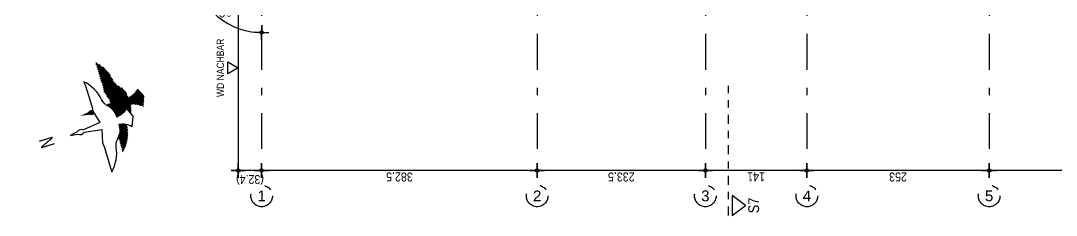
# Model space of a CAD drawing. Header units: millimetres. Extents: x 2724 to 2789, y 1496 to 1607.
# Drawn here: x 2753.16 to 2767.54, y 1519.03 to 1521.74 of the extents above; entities that cross this region are included whole.
import ezdxf
from ezdxf.enums import TextEntityAlignment as Align

# ---------------------------------------------------------------- set-up
doc = ezdxf.new("R2010")
doc.units = ezdxf.units.MM
for name, pattern in [('DASHDOT', [1, 0.5, -0.25, 0, -0.25]), ('STRICHPUNKT', [1, 0.5, -0.25, 0, -0.25]), ('STRICHPUNKTX2', [2, 1, -0.5, 0, -0.5])]:
    doc.linetypes.add(name, pattern=pattern)
for name, color, linetype in [('01-SCH-G00-L02-M0', 8, 'STRICHPUNKTX2'), ('02-ANS-G00-L02-M0', 8, 'Continuous'), ('02-AXO-G00-L02-M0', 8, 'STRICHPUNKT'), ('02-DIM-G00-L02-ACHSEN', 8, 'Continuous'), ('07-TXT---------M0', 8, 'Continuous')]:
    doc.layers.add(name, color=color, linetype=linetype)
doc.styles.add('ARIAL', font='arial.ttf', dxfattribs={"width": 0.85})
doc.styles.add('NORM7', font='norm.shx', dxfattribs={"width": 0.65})
doc.styles.get("Standard").update_dxf_attribs({"font": 'arial.ttf'})
doc.dimstyles.new('pp chromy&schneider', dxfattribs={"dimscale": 0.005, "dimtxt": 25, "dimasz": 10, "dimexe": 0, "dimexo": 0, "dimgap": 5, "dimtad": 1, "dimdec": 1, "dimlfac": 100, "dimrnd": 0.1, "dimzin": 9, "dimdsep": 46, "dimtxsty": 'ARIAL', "dimblk": 'c&s kote', "dimcen": 0, "dimse1": 1, "dimse2": 1, "dimclrd": 8, "dimclrt": 8, "dimadec": 0, "dimazin": 0, "dimtfac": 0.75, "dimtdec": 1, "dimtix": 1, "dimtmove": 2, "dimatfit": 0, "dimldrblk": 'NONE', "dimfxl": 1, "dimtolj": 1, "dimlwd": -1, "dimarcsym": 0})

# ---------------------------------------------------------------- blocks, each defined once
blk = doc.blocks.new('*X39')
at = {"color": 0}
for p, q in [((18.51, 8.999), (18.515, 9.005)), ((18.516, 8.97), (18.528, 8.982)), ((18.522, 8.94), (18.54, 8.959)), ((18.527, 8.911), (18.553, 8.936)), ((18.533, 8.881), (18.566, 8.914)), ((18.536, 8.778), (18.606, 8.848)), ((18.539, 8.852), (18.578, 8.891)), ((18.539, 8.816), (18.591, 8.868)), ((18.542, 8.749), (18.626, 8.833)), ((18.554, 8.725), (18.642, 8.813)), ((18.569, 8.705), (18.654, 8.79)), ((18.655, 8.755), (18.661, 8.762)), ((18.848, 7.817), (19.741, 8.71)), ((18.854, 7.788), (19.803, 8.737)), ((18.858, 7.756), (19.838, 8.736)), ((18.637, 7.995), (19.145, 8.503)), ((18.653, 7.799), (19.461, 8.607)), ((18.656, 7.979), (19.192, 8.515)), ((18.677, 7.964), (19.24, 8.528)), ((18.688, 7.799), (19.517, 8.628)), ((18.699, 7.951), (19.293, 8.545)), ((18.721, 7.938), (19.349, 8.566)), ((18.725, 7.801), (19.573, 8.648)), ((18.745, 7.926), (19.405, 8.587)), ((18.767, 7.807), (19.629, 8.669)), ((18.814, 7.819), (19.685, 8.69)), ((19.436, 8.299), (19.802, 8.665)), ((19.535, 8.363), (19.738, 8.566)), ((18.539, 8.109), (18.629, 8.199)), ((18.553, 8.088), (18.832, 8.367)), ((18.568, 8.067), (18.845, 8.344)), ((18.583, 8.048), (18.857, 8.321)), ((18.6, 8.029), (18.917, 8.345)), ((18.618, 8.011), (19.038, 8.431)), ((18.742, 8.312), (18.82, 8.39)), ((18.785, 8.391), (18.808, 8.413)), ((17.667, 7.945), (17.679, 7.956)), ((17.691, 7.933), (17.73, 7.972)), ((17.716, 7.923), (17.782, 7.989)), ((17.741, 7.913), (17.838, 8.01)), ((17.767, 7.903), (17.894, 8.03)), ((17.794, 7.894), (17.95, 8.051)), ((17.821, 7.886), (18.006, 8.071)), ((17.849, 7.879), (18.041, 8.071)), ((17.877, 7.872), (18.069, 8.063)), ((17.907, 7.866), (18.097, 8.057)), ((17.937, 7.861), (18.128, 8.052)), ((17.968, 7.857), (18.161, 8.049)), ((18, 7.853), (18.196, 8.049)), ((18.033, 7.851), (18.234, 8.052)), ((18.068, 7.85), (18.276, 8.059)), ((18.103, 7.85), (18.325, 8.072)), ((18.14, 7.852), (18.35, 8.061)), ((18.179, 7.855), (18.355, 8.031)), ((18.219, 7.86), (18.358, 7.999)), ((18.262, 7.867), (18.359, 7.965)), ((18.304, 7.875), (18.358, 7.928)), ((18.526, 8.132), (18.55, 8.155)), ((19.037, 7.9), (19.293, 8.156)), ((19.107, 7.935), (19.256, 8.084)), ((18.342, 7.877), (18.352, 7.887)), ((18.82, 7.506), (19.097, 7.783)), ((18.829, 7.55), (19.08, 7.802)), ((18.845, 7.602), (19.064, 7.821)), ((18.854, 7.646), (19.05, 7.842)), ((18.854, 7.505), (19.114, 7.765)), ((18.858, 7.686), (19.036, 7.864)), ((18.859, 7.722), (19.023, 7.886)), ((18.889, 7.504), (19.133, 7.748)), ((18.923, 7.503), (19.152, 7.732)), ((18.957, 7.502), (19.173, 7.717)), ((18.992, 7.501), (19.194, 7.703)), ((19.026, 7.5), (19.216, 7.69)), ((19.061, 7.499), (19.24, 7.679))]:
    blk.add_line(p, q, dxfattribs=at)
blk = doc.blocks.new('nordente')
blk.add_line((-0.464, -0.529), (-0.461, -0.54))
blk.add_lwpolyline([(0.89, 0.003), (0.671, 0.036, 0.372109), (0.492, 0.036), (-0.006, 0.104), (0.091, 0.466), (0.077, 0.605), (0.077, 1.193), (0.084, 1.315, 0.167923), (-0.239, 0.696, -0.165355), (-0.351, 0.48, 0.21005), (-0.504, 0.107, -0.179114), (-0.831, 0.271), (-0.938, 0.003), (-0.831, -0.265, -0.179114), (-0.504, -0.102, 0.21005), (-0.351, -0.474, -0.165355), (-0.239, -0.69, 0.167923), (0.084, -1.309), (0.077, -1.188), (0.077, -0.599), (0.091, -0.46), (-0.006, -0.098), (0.492, -0.031, 0.372109), (0.671, -0.031)], format="xyb", close=True)
at = {"xscale": 1.124999999999997, "yscale": 1.124999999999997, "zscale": 1.124999999999997, "rotation": 249.7859252661306}
blk.add_blockref('*X39', (-1.902, 22.615), dxfattribs=at)
at = {"style": 'NORM7', "width": 0.75}
blk.add_text('N', height=0.394, rotation=270, dxfattribs=at).set_placement((1.368, 0.003), align=Align.CENTER)
blk = doc.blocks.new('schnittführung')
at = {"color": 4, "linetype": 'DASHDOT', "ltscale": 0.25}
blk.add_line((0.237, -0.138), (0.237, 1.662), dxfattribs=at)
blk.add_line((0.237, -0.138), (0.237, 1.662), dxfattribs=at)
blk.add_line((0.237, -0.138), (0.237, 1.662), dxfattribs=at)
at = {"color": 4}
blk.add_lwpolyline([(0.187, 0.138), (0.187, -0.138), (0, 0)], close=True, dxfattribs=at)
at = {"layer": '07-TXT---------M0', "color": 9, "style": 'ARIAL', "text_generation_flag": 6, "width": 0.85}
blk.add_attdef('SCHNITT', text='', height=0.15, rotation=270, dxfattribs=at).set_placement((-0.037, 0), align=Align.CENTER)
blk = doc.blocks.new('c&s kote')
at = {"color": 8}
for p, q in [((0, -2), (0, 2)), ((0, 2), (0, -2)), ((-2, 0), (2, 0)), ((2, 0), (-2, 0))]:
    blk.add_line(p, q, dxfattribs=at)
blk.add_circle((0, 0), 0.5, dxfattribs=at)
blk = doc.blocks.new('*D2280')
at = {"layer": '02-DIM-G00-L02-ACHSEN', "color": 8, "transparency": 16777216}
blk.add_arc((2784.673, 1551.914), 0.378, 7.5792, 82.4208, dxfattribs=at)
at = {"layer": 'Defpoints', "color": 0, "transparency": 16777216}
for p in [(2784.673, 1554.378), (2785.001, 1552.103), (2753.384, 1551.914), (2787.073, 1551.914), (2784.673, 1519.45)]:
    blk.add_point(p, dxfattribs=at)
at = {"layer": '02-DIM-G00-L02-ACHSEN', "color": 8, "transparency": 16777216, "xscale": 0.05, "yscale": 0.05, "zscale": 0.05}
for p, rotation in [((2784.673, 1552.292), 176.2103799032496), ((2785.051, 1551.914), 273.7896200980838)]:
    blk.add_blockref('c&s kote', p, dxfattribs=dict(at, rotation=rotation))
at = {"layer": '02-DIM-G00-L02-ACHSEN', "color": 8, "transparency": 16777216, "insert": (2785.003, 1552.244), "char_height": 0.125, "attachment_point": 5, "rotation": 315, "style": 'ARIAL'}
blk.add_mtext('\\A1;90.00°', dxfattribs=at)
blk = doc.blocks.new('_None')
blk = doc.blocks.new('*D2286')
at = {"layer": '02-DIM-G00-L02-ACHSEN', "color": 8, "transparency": 16777216}
blk.add_line((2769.743, 1519.654), (2766.653, 1519.654), dxfattribs=at)
at = {"layer": 'Defpoints', "color": 0, "transparency": 16777216}
for p in [(2766.603, 1519.654), (2766.603, 1519.45), (2769.793, 1519.45)]:
    blk.add_point(p, dxfattribs=at)
at = {"layer": '02-DIM-G00-L02-ACHSEN', "color": 8, "transparency": 16777216, "xscale": 0.05, "yscale": 0.05, "zscale": 0.05, "rotation": 180}
blk.add_blockref('c&s kote', (2766.603, 1519.654), dxfattribs=at)
at = {"layer": '02-DIM-G00-L02-ACHSEN', "color": 8, "transparency": 16777216, "xscale": 0.05, "yscale": 0.05, "zscale": 0.05}
blk.add_blockref('c&s kote', (2769.793, 1519.654), dxfattribs=at)
at = {"layer": '02-DIM-G00-L02-ACHSEN', "color": 8, "transparency": 16777216, "insert": (2768.198, 1519.565), "char_height": 0.125, "attachment_point": 5, "rotation": 180, "style": 'ARIAL'}
blk.add_mtext('\\A1;319', dxfattribs=at)
blk = doc.blocks.new('*D2287')
at = {"layer": '02-DIM-G00-L02-ACHSEN', "color": 8, "transparency": 16777216}
blk.add_line((2766.553, 1519.654), (2764.123, 1519.654), dxfattribs=at)
at = {"layer": 'Defpoints', "color": 0, "transparency": 16777216}
for p in [(2764.073, 1519.654), (2764.073, 1519.45), (2766.603, 1519.45)]:
    blk.add_point(p, dxfattribs=at)
at = {"layer": '02-DIM-G00-L02-ACHSEN', "color": 8, "transparency": 16777216, "xscale": 0.05, "yscale": 0.05, "zscale": 0.05, "rotation": 180}
blk.add_blockref('c&s kote', (2764.073, 1519.654), dxfattribs=at)
at = {"layer": '02-DIM-G00-L02-ACHSEN', "color": 8, "transparency": 16777216, "xscale": 0.05, "yscale": 0.05, "zscale": 0.05}
blk.add_blockref('c&s kote', (2766.603, 1519.654), dxfattribs=at)
at = {"layer": '02-DIM-G00-L02-ACHSEN', "color": 8, "transparency": 16777216, "insert": (2765.338, 1519.565), "char_height": 0.125, "attachment_point": 5, "rotation": 180, "style": 'ARIAL'}
blk.add_mtext('\\A1;253', dxfattribs=at)
blk = doc.blocks.new('*D2288')
at = {"layer": '02-DIM-G00-L02-ACHSEN', "color": 8, "transparency": 16777216}
blk.add_line((2764.023, 1519.654), (2762.713, 1519.654), dxfattribs=at)
at = {"layer": 'Defpoints', "color": 0, "transparency": 16777216}
for p in [(2762.663, 1519.654), (2762.663, 1519.45), (2764.073, 1519.45)]:
    blk.add_point(p, dxfattribs=at)
at = {"layer": '02-DIM-G00-L02-ACHSEN', "color": 8, "transparency": 16777216, "xscale": 0.05, "yscale": 0.05, "zscale": 0.05, "rotation": 180}
blk.add_blockref('c&s kote', (2762.663, 1519.654), dxfattribs=at)
at = {"layer": '02-DIM-G00-L02-ACHSEN', "color": 8, "transparency": 16777216, "xscale": 0.05, "yscale": 0.05, "zscale": 0.05}
blk.add_blockref('c&s kote', (2764.073, 1519.654), dxfattribs=at)
at = {"layer": '02-DIM-G00-L02-ACHSEN', "color": 8, "transparency": 16777216, "insert": (2763.368, 1519.566), "char_height": 0.125, "attachment_point": 5, "rotation": 180, "style": 'ARIAL'}
blk.add_mtext('\\A1;141', dxfattribs=at)
blk = doc.blocks.new('*D2289')
at = {"layer": '02-DIM-G00-L02-ACHSEN', "color": 8, "transparency": 16777216}
blk.add_line((2762.613, 1519.654), (2760.378, 1519.654), dxfattribs=at)
at = {"layer": 'Defpoints', "color": 0, "transparency": 16777216}
for p in [(2760.328, 1519.654), (2760.328, 1519.45), (2762.663, 1519.45)]:
    blk.add_point(p, dxfattribs=at)
at = {"layer": '02-DIM-G00-L02-ACHSEN', "color": 8, "transparency": 16777216, "xscale": 0.05, "yscale": 0.05, "zscale": 0.05, "rotation": 180}
blk.add_blockref('c&s kote', (2760.328, 1519.654), dxfattribs=at)
at = {"layer": '02-DIM-G00-L02-ACHSEN', "color": 8, "transparency": 16777216, "xscale": 0.05, "yscale": 0.05, "zscale": 0.05}
blk.add_blockref('c&s kote', (2762.663, 1519.654), dxfattribs=at)
at = {"layer": '02-DIM-G00-L02-ACHSEN', "color": 8, "transparency": 16777216, "insert": (2761.496, 1519.565), "char_height": 0.125, "attachment_point": 5, "rotation": 180, "style": 'ARIAL'}
blk.add_mtext('\\A1;233.5', dxfattribs=at)
blk = doc.blocks.new('*D2290')
at = {"layer": '02-DIM-G00-L02-ACHSEN', "color": 8, "transparency": 16777216}
blk.add_line((2760.278, 1519.654), (2756.553, 1519.654), dxfattribs=at)
at = {"layer": 'Defpoints', "color": 0, "transparency": 16777216}
for p in [(2756.503, 1519.654), (2756.503, 1519.45), (2760.328, 1519.45)]:
    blk.add_point(p, dxfattribs=at)
at = {"layer": '02-DIM-G00-L02-ACHSEN', "color": 8, "transparency": 16777216, "xscale": 0.05, "yscale": 0.05, "zscale": 0.05, "rotation": 180}
blk.add_blockref('c&s kote', (2756.503, 1519.654), dxfattribs=at)
at = {"layer": '02-DIM-G00-L02-ACHSEN', "color": 8, "transparency": 16777216, "xscale": 0.05, "yscale": 0.05, "zscale": 0.05}
blk.add_blockref('c&s kote', (2760.328, 1519.654), dxfattribs=at)
at = {"layer": '02-DIM-G00-L02-ACHSEN', "color": 8, "transparency": 16777216, "insert": (2758.416, 1519.565), "char_height": 0.125, "attachment_point": 5, "rotation": 180, "style": 'ARIAL'}
blk.add_mtext('\\A1;382.5', dxfattribs=at)
blk = doc.blocks.new('*D2291')
at = {"layer": '02-DIM-G00-L02-ACHSEN', "color": 0, "lineweight": -2, "transparency": 16777216}
blk.add_line((2756.179, 1531.008), (2756.179, 1519.654), dxfattribs=at)
at = {"layer": '02-DIM-G00-L02-ACHSEN', "color": 8, "transparency": 16777216}
for p, q in [((2756.129, 1519.654), (2756.079, 1519.654)), ((2756.503, 1519.654), (2756.179, 1519.654)), ((2756.553, 1519.654), (2756.603, 1519.654))]:
    blk.add_line(p, q, dxfattribs=at)
at = {"layer": 'Defpoints', "color": 0, "transparency": 16777216}
for p in [(2756.179, 1531.008), (2756.179, 1519.654), (2756.503, 1519.45)]:
    blk.add_point(p, dxfattribs=at)
at = {"layer": '02-DIM-G00-L02-ACHSEN', "color": 8, "transparency": 16777216, "xscale": 0.05, "yscale": 0.05, "zscale": 0.05}
blk.add_blockref('c&s kote', (2756.179, 1519.654), dxfattribs=at)
at = {"layer": '02-DIM-G00-L02-ACHSEN', "color": 8, "transparency": 16777216, "xscale": 0.05, "yscale": 0.05, "zscale": 0.05, "rotation": 180}
blk.add_blockref('c&s kote', (2756.503, 1519.654), dxfattribs=at)
at = {"layer": '02-DIM-G00-L02-ACHSEN', "color": 8, "transparency": 16777216, "insert": (2756.341, 1519.547), "char_height": 0.125, "attachment_point": 5, "rotation": 180, "style": 'ARIAL'}
blk.add_mtext('\\A1;(32.4)', dxfattribs=at)
blk = doc.blocks.new('01-HK3')
blk.add_lwpolyline([(0, 0), (0.0423, 0.0732), (-0.0423, 0.0732)], close=True)
at = {"color": 0, "style": 'ARIAL', "width": 0.85}
blk.add_attdef('HEIGHT', text='', height=0.05, dxfattribs=at).set_placement((0, 0.35), align=Align.TOP_CENTER)
blk = doc.blocks.new('*D2293')
at = {"layer": '02-DIM-G00-L02-ACHSEN', "color": 8, "transparency": 16777216}
blk.add_arc((2756.503, 1522.521), 0.947, 182.3387, 266.9683, dxfattribs=at)
at = {"layer": 'Defpoints', "color": 0, "transparency": 16777216}
for p in [(2756.506, 1553.078), (2753.46, 1522.557), (2787.073, 1522.154), (2755.68, 1522.054), (2756.503, 1519.45)]:
    blk.add_point(p, dxfattribs=at)
at = {"layer": '02-DIM-G00-L02-ACHSEN', "color": 8, "transparency": 16777216, "xscale": 0.05, "yscale": 0.05, "zscale": 0.05}
for p, rotation in [((2755.557, 1522.532), 90.82557498969469), ((2756.503, 1521.574), 358.4814073576036)]:
    blk.add_blockref('c&s kote', p, dxfattribs=dict(at, rotation=rotation))
at = {"layer": '02-DIM-G00-L02-ACHSEN', "color": 8, "transparency": 16777216, "insert": (2755.893, 1521.918), "char_height": 0.125, "attachment_point": 5, "rotation": 314.6535, "style": 'ARIAL'}
blk.add_mtext('\\A1;90.68°', dxfattribs=at)
blk = doc.blocks.new('*D2294')
at = {"layer": '02-DIM-G00-L02-ACHSEN', "color": 8, "transparency": 16777216}
blk.add_arc((2784.673, 1522.183), 0.916, 273.127, 356.1855, dxfattribs=at)
at = {"layer": 'Defpoints', "color": 0, "transparency": 16777216}
for p in [(2784.673, 1554.378), (2753.46, 1522.557), (2787.073, 1522.154), (2785.128, 1521.387), (2784.673, 1519.45)]:
    blk.add_point(p, dxfattribs=at)
at = {"layer": '02-DIM-G00-L02-ACHSEN', "color": 8, "transparency": 16777216, "xscale": 0.05, "yscale": 0.05, "zscale": 0.05}
for p, rotation in [((2785.589, 1522.172), 87.74900272428482), ((2784.673, 1521.266), 181.5634809219669)]:
    blk.add_blockref('c&s kote', p, dxfattribs=dict(at, rotation=rotation))
at = {"layer": '02-DIM-G00-L02-ACHSEN', "color": 8, "transparency": 16777216, "insert": (2785.379, 1521.468), "char_height": 0.125, "attachment_point": 5, "rotation": 224.6562, "style": 'ARIAL'}
blk.add_mtext('\\A1;89.31°', dxfattribs=at)

msp = doc.modelspace()

# ---------------------------------------------------------------- linework, layer by layer
at = {"layer": '02-AXO-G00-L02-M0'}
for points in [[(2756.503, 1552.3539), (2756.503, 1519.4502)], [(2760.328, 1552.3539), (2760.328, 1519.4502)], [(2762.663, 1552.3539), (2762.663, 1519.4502)], [(2764.073, 1552.3539), (2764.073, 1519.4502)], [(2766.603, 1552.3539), (2766.603, 1519.4502)]]:
    msp.add_lwpolyline(points, dxfattribs=at)
for centre in [(2756.503, 1519.3002), (2760.328, 1519.3002), (2762.663, 1519.3002), (2764.073, 1519.3002), (2766.603, 1519.3002)]:
    msp.add_circle(centre, 0.15, dxfattribs=at)

# ---------------------------------------------------------------- block references
at = {"layer": '01-SCH-G00-L02-M0'}
ref = msp.add_blockref('schnittführung', (2763.2219, 1519.1683), dxfattribs=dict(at, xscale=-1, rotation=359.9999999986618))
ref.add_attrib('SCHNITT', 'S7', dxfattribs={"layer": '07-TXT---------M0', "color": 9, "extrusion": (0, 0, -1), "height": 0.15, "rotation": 270, "style": 'ARIAL', "text_generation_flag": 2, "width": 0.85}).set_placement((-2763.2592, 1519.1683), align=Align.TOP_CENTER)
at = {"layer": '02-ANS-G00-L02-M0', "xscale": 0.5, "yscale": 0.5, "zscale": 0.5, "rotation": 197.046541275569}
msp.add_blockref('nordente', (2754.2681, 1520.2749), dxfattribs=at)
at = {"layer": '02-DIM-G00-L02-ACHSEN'}
ref = msp.add_blockref('01-HK3', (2756.179, 1521.0823), dxfattribs=dict(at, xscale=-2.000000000016161, yscale=2.000000000025193, zscale=2, rotation=89.99999997656472))
ref.add_attrib('HEIGHT', 'WD NACHBAR', dxfattribs={"layer": '0', "color": 0, "extrusion": (0, 0, -1), "height": 0.1, "rotation": 270, "style": 'ARIAL', "text_generation_flag": 2, "width": 0.85}).set_placement((-2755.879, 1521.0823), align=Align.TOP_CENTER)

# ---------------------------------------------------------------- texts
at = {"layer": '02-AXO-G00-L02-M0', "char_height": 0.15, "width": 0.3033, "attachment_point": 5, "rotation": 0}
for s, insert in [('{\\fArial|b0|i0|c0|p34;1}', (2756.503, 1519.3002)), ('{\\fArial|b0|i0|c0|p34;2}', (2760.328, 1519.3002)), ('{\\fArial|b0|i0|c0|p34;3}', (2762.663, 1519.3002)), ('{\\fArial|b0|i0|c0|p34;4}', (2764.073, 1519.3002))]:
    msp.add_mtext(s, dxfattribs=dict(at, insert=insert))
at = {"layer": '02-AXO-G00-L02-M0', "insert": (2766.603, 1519.3002), "char_height": 0.15, "width": 0.3033, "attachment_point": 5}
msp.add_mtext('{\\fArial|b0|i0|c0|p34;5}', dxfattribs=at)

# ---------------------------------------------------------------- dimensions: what is measured, and where the dimension line sits
at = {"layer": '02-DIM-G00-L02-ACHSEN'}
for base, line1, line2, picture, middle in [((2785.0006, 1552.103), ((2753.3838, 1551.9139), (2787.073, 1551.9139)), ((2784.673, 1554.3776), (2784.673, 1519.4502)), '*D2280', (2785.0033, 1552.2442)), ((2785.128, 1521.3872), ((2784.673, 1554.3776), (2784.673, 1519.4502)), ((2753.4604, 1522.5571), (2787.073, 1522.1537)), '*D2294', (2785.3795, 1521.4675)), ((2755.6796, 1522.0538), ((2756.5063, 1553.0776), (2756.503, 1519.4502)), ((2753.4604, 1522.5571), (2787.073, 1522.1537)), '*D2293', (2755.893, 1521.9176))]:
    dim = msp.add_angular_dim_2l(base=base, line1=line1, line2=line2, dimstyle='pp chromy&schneider', override={"dimzin": 8, "dimadec": 2}, dxfattribs=at)
    dim.commit()
    dim.dimension.update_dxf_attribs({"geometry": picture, "text_midpoint": middle})
dim = msp.add_linear_dim(base=(2756.179, 1519.6539), p1=(2756.503, 1519.4502), p2=(2756.179, 1531.0081), text='(<>)', dimstyle='pp chromy&schneider', override={"dimzin": 8, "dimse2": 0}, dxfattribs=at)
dim.commit()
dim.dimension.update_dxf_attribs({"geometry": '*D2291', "text_midpoint": (2756.341, 1519.547)})
for base, p1, p2, picture, middle in [((2756.503, 1519.6539), (2760.328, 1519.4502), (2756.503, 1519.4502), '*D2290', (2758.4155, 1519.565)), ((2760.328, 1519.6539), (2762.663, 1519.4502), (2760.328, 1519.4502), '*D2289', (2761.4955, 1519.565)), ((2762.663, 1519.6539), (2764.073, 1519.4502), (2762.663, 1519.4502), '*D2288', (2763.368, 1519.5661)), ((2764.073, 1519.6539), (2766.603, 1519.4502), (2764.073, 1519.4502), '*D2287', (2765.338, 1519.565)), ((2766.603, 1519.6539), (2769.793, 1519.4502), (2766.603, 1519.4502), '*D2286', (2768.198, 1519.565))]:
    dim = msp.add_linear_dim(base=base, p1=p1, p2=p2, dimstyle='pp chromy&schneider', override={"dimzin": 8}, dxfattribs=at)
    dim.commit()
    dim.dimension.update_dxf_attribs({"geometry": picture, "text_midpoint": middle})

doc.saveas('drawing.dxf')
